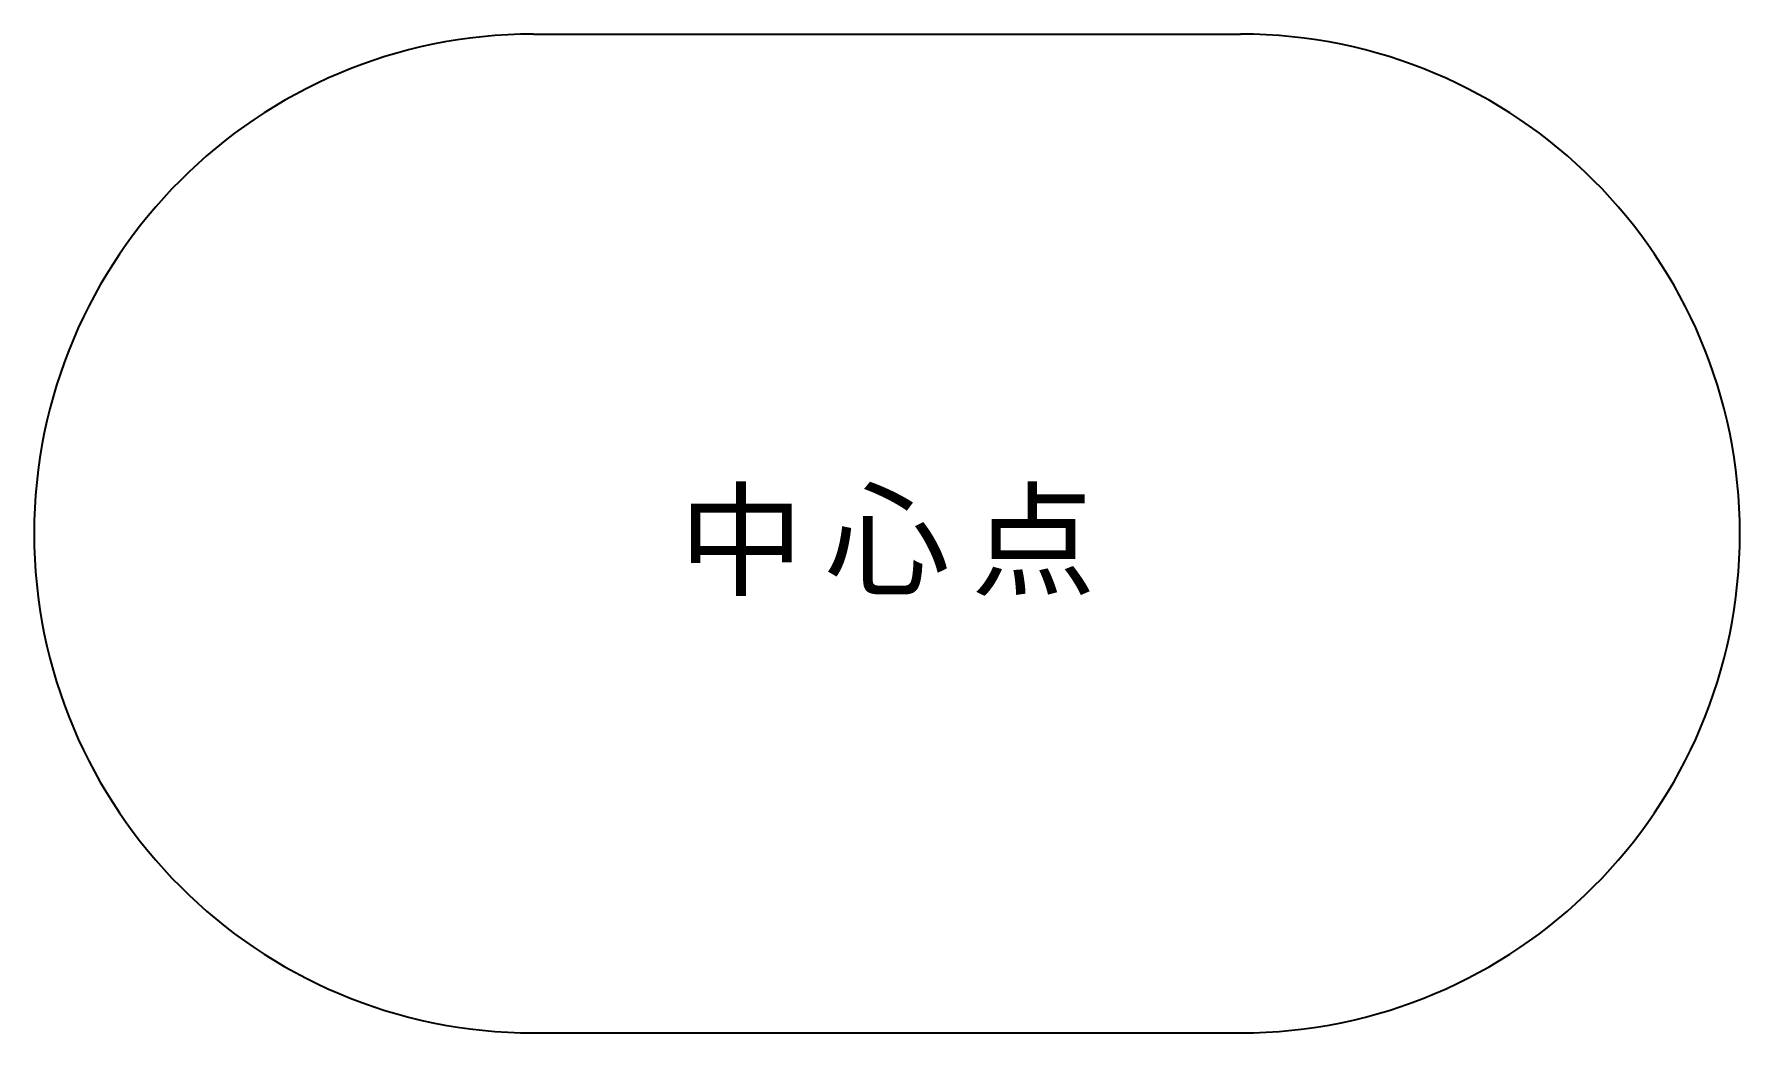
# Model space of a CAD drawing. Units: millimetres at full size, sheet at 1:100. Extents: x -7567 to -3467, y -3490 to -1090.
import ezdxf

# ---------------------------------------------------------------- set-up
doc = ezdxf.new("R2010")
doc.units = ezdxf.units.MM
doc.header["$LTSCALE"] = 100
doc.layers.add('0-0', color=7, linetype='Continuous')
doc.styles.add('ＭＳ ゴシック', font='')
doc.styles.get('ＭＳ ゴシック').set_extended_font_data('MS Gothic')

msp = doc.modelspace()

# ---------------------------------------------------------------- linework, layer by layer
at = {"layer": '0-0'}
for p, q in [((-6367.3, -1089.8), (-4667.3, -1089.8)), ((-6367.3, -3489.8), (-4667.3, -3489.8))]:
    msp.add_line(p, q, dxfattribs=at)
for centre, start, end in [((-6367.3, -2289.8), 90, 270), ((-4667.3, -2289.8), 270, 90)]:
    msp.add_arc(centre, 1200, start, end, dxfattribs=at)

# ---------------------------------------------------------------- texts
at = {"layer": '0-0', "insert": (-6017.3, -2439.8), "char_height": 219.9, "attachment_point": 7, "style": 'ＭＳ ゴシック'}
msp.add_mtext('\\T1.17;中心点', dxfattribs=at)

doc.saveas('drawing.dxf')
